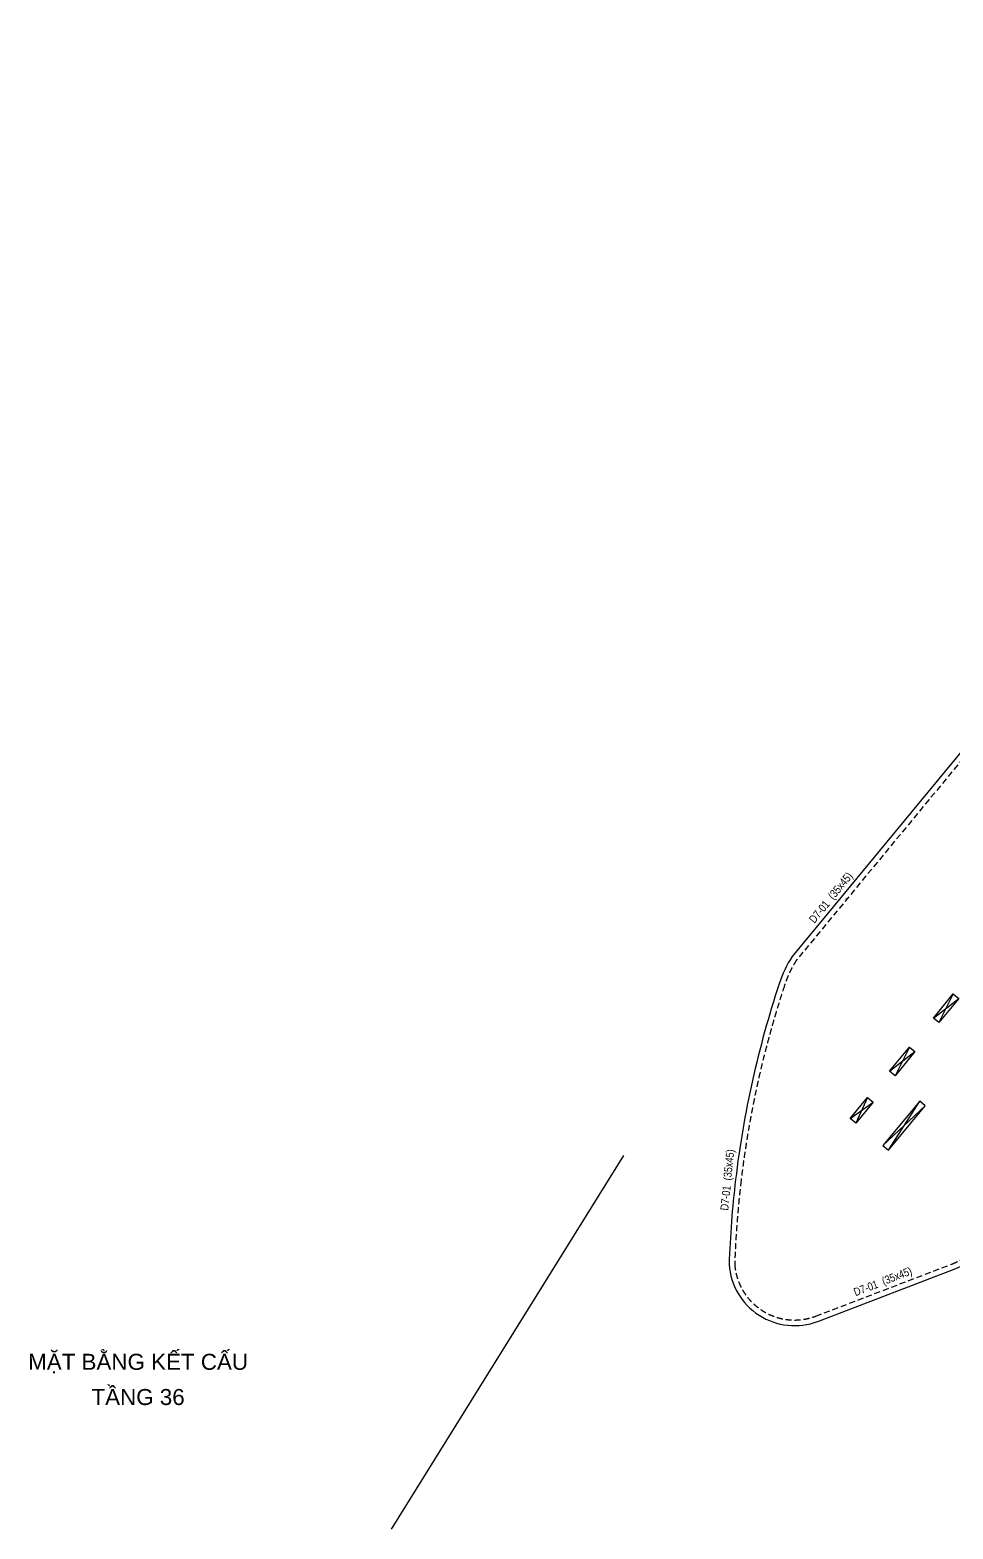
# Model space of a CAD drawing. Header units: millimetres. Extents: x 5400 to 3023951, y -127214 to 225084.
# Drawn here: x 2674036 to 2731703, y 2000 to 95672 of the extents above; entities that cross this region are included whole.
import ezdxf
from ezdxf.enums import TextEntityAlignment as Align

# ---------------------------------------------------------------- set-up
doc = ezdxf.new("R2010")
doc.units = ezdxf.units.MM
doc.header["$LTSCALE"] = 100
doc.linetypes.add('HIDDEN', pattern=[0.375, 0.25, -0.125])
for name, color, linetype in [('ccu11-Manh', 8, 'Continuous'), ('ccu12-Khuat', 9, 'HIDDEN'), ('ccu12-Lomo', 2, 'Continuous'), ('ccu12-Text', 31, 'Continuous'), ('ccu12-Thay', 7, 'Continuous')]:
    doc.layers.add(name, color=color, linetype=linetype)
doc.layers.add('ccu12-Tencaukien', color=9, linetype='Continuous', lineweight=15)
doc.styles.add('Arial', font='arial.ttf', dxfattribs={"width": 0.7})
doc.styles.add('Arial Narrow', font='ARIALN.TTF')

# ---------------------------------------------------------------- blocks, each defined once
blk = doc.blocks.new('*U4')
at = {"layer": 'ccu12-Tencaukien', "color": 8, "ltscale": 10000}
blk.add_line((361, -155), (354, -155), dxfattribs=at)
at = {"layer": 'ccu12-Text', "color": 2, "style": 'Arial Narrow', "width": 0.8}
blk.add_attdef('SH', text='', height=300, dxfattribs=at).set_placement((276, 6), align=Align.BOTTOM_RIGHT)
at = {"layer": 'ccu12-Text', "color": 31, "style": 'Arial Narrow', "width": 0.8}
for tag, p in [('(', (508, -75)), ('KT', (633, -75)), (')', (963, -75))]:
    blk.add_attdef(tag, text='', height=250, dxfattribs=at).set_placement(p, align=Align.BOTTOM_LEFT)
blk = doc.blocks.new('Lomo T37')
at = {"layer": 'ccu11-Manh', "ltscale": 0.5}
for p, q in [((75489, 84346, 0), (75404, 83325, 0)), ((75587, 83943, 0), (75212, 83352, 0)), ((75614, 79997), (74240, 79913)), ((74364, 80350), (75491, 79560)), ((76610, 79716), (75635, 79519)), ((75759, 79956), (76733, 79209)), ((71378, 69785, 0), (72955, 70768, 0)), ((71752, 71108, 0), (72581, 69446, 0)), ((72018, 69475, 0), (70752, 67936, 0)), ((71522, 67718, 0), (71248, 69692, 0)), ((79066, 68963), (78161, 67972)), ((78487, 69127), (78740, 67808)), ((67752, 54381), (66509, 52924)), ((67279, 52706), (66983, 54599)), ((55280, 39844), (57490, 40311)), ((57204, 39300), (55565, 40854)), ((28756, 37655, 0), (30458, 35546, 0)), ((30803, 35965, 0), (28409, 37235, 0)), ((28040, 36087, 0), (25864, 34538, 0)), ((26399, 34097, 0), (27506, 36527, 0)), ((62532, 35904), (61318, 34552)), ((62088, 34335), (61762, 36121)), ((16450, 32716, 0), (17213, 33253, 0)), ((17023, 33409, 0), (16640, 32558, 0))]:
    blk.add_line(p, q, dxfattribs=at)
at = {"layer": 'ccu11-Manh'}
for p, q in [((78286, 72794, 0), (77638, 72250, 0)), ((78474, 72014, 0), (77825, 72915, 0)), ((12583, 30071, 60), (9813, 27430, 60)), ((10163, 27142, 60), (12236, 30358, 60)), ((1883, 17121, 60), (-757, 14631, 60)), ((-410, 14345, 60), (1536, 17407, 60))]:
    blk.add_line(p, q, dxfattribs=at)
at = {"layer": 'ccu11-Manh', "ltscale": 5}
for p, q in [((27350, 48744), (26075, 46101)), ((25535, 46546), (27890, 48298)), ((33120, 44109), (33127, 42547)), ((32324, 43145), (32140, 41352)), ((32356, 43183), (33891, 43472)), ((33095, 42508), (31369, 41988)), ((41102, 41627, 0), (41429, 40060)), ((42066, 40831, 0), (40466, 40856, 0)), ((18938, 38479), (18531, 36573)), ((19065, 38633), (21096, 37955)), ((20606, 37361), (19556, 39227)), ((19632, 37906), (17837, 37146)), ((19748, 37811), (19378, 35874)), ((18647, 36478), (20479, 37207)), ((14319, 32887), (15366, 31017)), ((15860, 31614, 0), (13826, 32289)), ((6560, 27654, 60), (9200, 30143, 60)), ((8853, 30430, 60), (6907, 27367, 60)), ((2390, 22603, 60), (3979, 23820, 60)), ((3632, 24107, 60), (2737, 22316, 60)), ((4951, 21590), (5127, 19761)), ((10467, 21704), (8880, 21588)), ((9580, 22436), (9767, 20855)), ((895, 20789, 60), (1, 18999, 120)), ((4125, 20589), (5954, 20762)), ((-346, 19285, 120), (1242, 20503, 60)), ((-2798, 16317, 0), (-1368, 17342, 60)), ((-1715, 17628, 60), (-2451, 16031, 0))]:
    blk.add_line(p, q, dxfattribs=at)
at = {"layer": 'ccu11-Manh'}
for points in [[(17345, 33404), (18900, 34193)], [(18361, 34639), (17882, 32960)]]:
    blk.add_lwpolyline(points, dxfattribs=at)
for points, elevation in [([(62061, 34239), (61193, 33851)], 0), ([(61358, 34438), (61895, 33652)], 0), ([(5718, 20111), (6619, 19951)], 60), ([(6335, 19605), (6003, 20459)], 60)]:
    blk.add_lwpolyline(points, dxfattribs=dict(at, elevation=elevation))
at = {"layer": 'ccu12-Lomo', "elevation": 0}
for points in [[(75404, 83298), (75212, 83352), (75489, 84346), (75587, 83943), (75404, 83298)], [(75615, 79997), (75491, 79560), (74240, 79913), (74364, 80350), (75614, 79997)], [(75759, 79956), (76610, 79716), (76733, 79209), (75635, 79519), (75759, 79956)], [(78475, 72013), (78287, 72795), (77825, 72915), (77638, 72250), (78474, 72014)], [(72955, 70768), (72581, 69446), (71378, 69785), (71752, 71108), (72955, 70768)], [(78740, 67808), (79066, 68963), (78487, 69127), (78161, 67972), (78740, 67808)], [(28409, 37235), (28756, 37655), (30803, 35965), (30458, 35546), (28409, 37235)], [(28040, 36087), (27506, 36527), (25864, 34538), (26399, 34097), (28042, 36085)], [(62532, 35904), (61762, 36121), (61318, 34552), (62088, 34335), (62532, 35904)], [(62061, 34239), (61358, 34438), (61193, 33851), (61895, 33652), (62061, 34239)], [(17023, 33409), (17213, 33253), (16640, 32558), (16450, 32716), (17023, 33409)]]:
    blk.add_lwpolyline(points, dxfattribs=at)
for points in [[(72018, 69475), (71521, 67718), (70752, 67936), (71248, 69692)], [(67752, 54381), (67279, 52706), (66509, 52924), (66983, 54599)]]:
    blk.add_lwpolyline(points, close=True, dxfattribs=at)
at = {"layer": 'ccu12-Lomo', "ltscale": 0.5}
for points, elevation in [([(27350, 48744), (25535, 46546), (26075, 46101), (27890, 48298), (27350, 48744)], 0), ([(6907, 27367), (6560, 27654), (8853, 30430), (9200, 30143), (6907, 27367)], 60), ([(12583, 30071), (12236, 30358), (9816, 27428), (10163, 27142), (12583, 30071)], 60), ([(2737, 22316), (2390, 22603), (3632, 24107), (3979, 23820), (2737, 22316)], 0), ([(4125, 20589), (4951, 21590), (5954, 20762), (5127, 19761), (4124, 20588)], 0), ([(1, 18999), (-346, 19285), (895, 20789), (1242, 20503), (1, 18999)], 0), ([(6334, 19603), (6620, 19950), (6003, 20459), (5717, 20112), (6335, 19605)], 60), ([(-2451, 16031), (-2798, 16317), (-1715, 17628), (-1368, 17342), (-2451, 16031)], 0)]:
    blk.add_lwpolyline(points, dxfattribs=dict(at, elevation=elevation))
for points, elevation in [([(32356, 43183), (33127, 42547), (33891, 43472), (33120, 44109)], 0), ([(32324, 43145), (33095, 42508), (32140, 41352), (31369, 41988)], 0), ([(41102, 41627), (42066, 40831), (41429, 40060), (40465, 40856)], 0), ([(18938, 38479), (19632, 37906), (18531, 36573), (17837, 37146)], 0), ([(19556, 39227), (21096, 37955), (20606, 37361), (19065, 38633)], 0), ([(19748, 37811), (20479, 37207), (19378, 35874), (18647, 36478)], 0), ([(14319, 32887), (15860, 31614), (15366, 31017), (13826, 32289)], 0), ([(8880, 21588), (9767, 20855), (10467, 21704), (9580, 22436)], 0), ([(-410, 14345), (1883, 17121), (1536, 17407), (-757, 14631)], 60)]:
    blk.add_lwpolyline(points, close=True, dxfattribs=dict(at, elevation=elevation))
blk.add_lwpolyline([(57204, 39300), (57490, 40311), (55565, 40854), (55280, 39844), (57204, 39300)], dxfattribs=at)
at = {"layer": 'ccu12-Lomo'}
blk.add_lwpolyline([(18361, 34639), (18900, 34193), (17882, 32960), (17342, 33406), (18361, 34639)], dxfattribs=at)

msp = doc.modelspace()

# ---------------------------------------------------------------- linework, layer by layer
at = {"layer": 'ccu12-Khuat', "ltscale": 15, "extrusion": (-3.81165e-21, -3.29453e-06, 1), "elevation": 20.3}
msp.add_lwpolyline([(2735935.9, 54517.3), (2721938.7, 37569.4, 0.0707203), (2721176, 35960.3, 0.0503327), (2718466, 23794.1, 0.0208859), (2718061.7, 18541.9, 0.5017573), (2723130.7, 15301.9), (2731638, 18559.5, 0.0792482), (2735140.7, 20733.6), (2741669.9, 28639.7)], format="xyb", dxfattribs=at)
at = {"layer": 'ccu12-Thay', "ltscale": 0.5, "extrusion": (-3.81165e-21, -3.29453e-06, 1), "elevation": 20.3}
msp.add_lwpolyline([(2735654.9, 54726.7), (2721657.1, 37778.1, 0.0713096), (2720842.7, 36067.3, 0.05032), (2718118.4, 23835.6, 0.0209582), (2717711.3, 18535.8, 0.5032769), (2723255.1, 14974.8), (2731768.3, 18234.6, 0.0799041), (2735392, 20488.3), (2741939.8, 28416.8)], format="xyb", dxfattribs=at)
at = {"layer": 'Defpoints', "color": 1, "ltscale": 0.5}
msp.add_line((2711121.9, 25335.1), (2696599.9, 1999.8), dxfattribs=at)

# ---------------------------------------------------------------- block references
at = {"layer": 'ccu12-Lomo'}
msp.add_blockref('Lomo T37', (2728085.1, 11326.3), dxfattribs=at)
at = {"layer": 'ccu12-Tencaukien'}
ref = msp.add_blockref('*U4', (2724385.5, 41084.2, 0), dxfattribs=dict(at, xscale=1.815893337873054, yscale=1.815893337873054, zscale=1.815893337873054, rotation=50.44092590918682))
ref.add_attrib('KT', '(35x45)', dxfattribs={"color": 31, "height": 500, "rotation": 50.440926, "style": 'Arial Narrow'}).set_placement((2724348.5, 41192.7, 0), align=Align.BOTTOM_LEFT)
ref.add_attrib('SH', 'D7-01', dxfattribs={"color": 2, "height": 500, "rotation": 50.440926, "style": 'Arial Narrow'}).set_placement((2724154.4, 40921.8, 0), align=Align.BOTTOM_RIGHT)
ref = msp.add_blockref('*U4', (2718076.8, 23680.3, 0), dxfattribs=dict(at, xscale=1.815893337873054, yscale=1.815893337873054, zscale=1.815893337873054, rotation=83.86004537470342))
ref.add_attrib('KT', '(35x45)', dxfattribs={"color": 31, "height": 500, "rotation": 83.860045, "style": 'Arial Narrow'}).set_placement((2717986.2, 23750.5), align=Align.BOTTOM_LEFT)
ref.add_attrib('SH', 'D7-01', dxfattribs={"color": 2, "height": 500, "rotation": 83.860045, "style": 'Arial Narrow'}).set_placement((2717973.3, 23417.5), align=Align.BOTTOM_RIGHT)
ref = msp.add_blockref('*U4', (2727405.9, 16984.5, 0), dxfattribs=dict(at, xscale=1.815893337873054, yscale=1.815893337873054, zscale=1.815893337873054, rotation=20.80877027959538))
ref.add_attrib('KT', '(35x45)', dxfattribs={"color": 31, "height": 500, "rotation": 20.80877, "style": 'Arial Narrow'}).set_placement((2727427.4, 17097.1), align=Align.BOTTOM_LEFT)
ref.add_attrib('SH', 'D7-01', dxfattribs={"color": 2, "height": 500, "rotation": 20.80877, "style": 'Arial Narrow'}).set_placement((2727124.7, 16957.6), align=Align.BOTTOM_RIGHT)

# ---------------------------------------------------------------- texts
at = {"layer": 'ccu12-Text', "color": 31, "style": 'Arial'}
for s, p in [('MẶT BẰNG KẾT CẤU', (2680790, 12448.1)), ('TẦNG 36', (2680790, 10248.1))]:
    msp.add_text(s, height=1000, dxfattribs=at).set_placement(p, align=Align.MIDDLE_CENTER)

doc.saveas('drawing.dxf')
